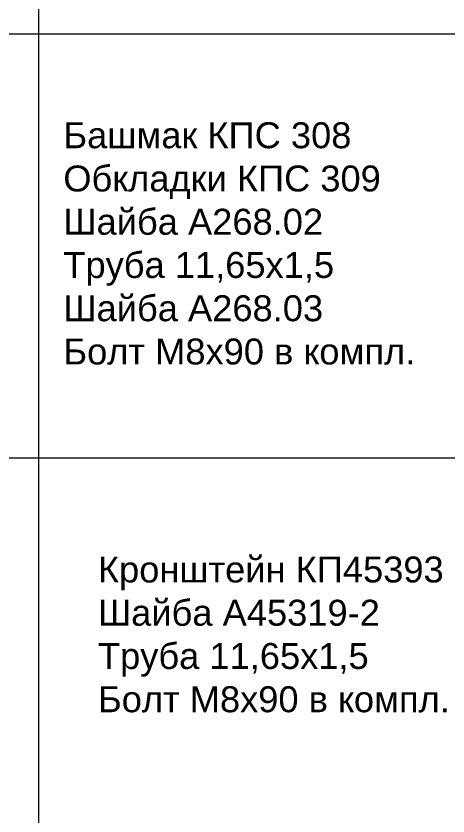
# Model space of a CAD drawing. Extents: x -37 to 4620, y -49 to 348.
# Drawn here: x 1811.3 to 1852.9, y 62.3 to 139.4 of the extents above; entities that cross this region are included whole.
import ezdxf

# ---------------------------------------------------------------- set-up
doc = ezdxf.new("R2010")
doc.units = 0
doc.header["$LTSCALE"] = 5
doc.layers.add('Рамки', color=1, linetype='CONTINUOUS', lineweight=15)
doc.layers.add('Текстовый', color=7, linetype='CONTINUOUS', lineweight=9)
doc.styles.add('Каталожный', font='arial.ttf', dxfattribs={"height": 2.5})

msp = doc.modelspace()

# ---------------------------------------------------------------- linework, layer by layer
at = {"layer": 'Рамки'}
msp.add_line((1813.447, 279.851), (1813.447, 25.67), dxfattribs=at)
at = {"layer": 'Рамки', "linetype": 'Continuous'}
for p, q in [((1700, 137.694), (1864.803, 137.695)), ((1700, 96.851), (1864.803, 96.851))]:
    msp.add_line(p, q, dxfattribs=at)

# ---------------------------------------------------------------- texts
at = {"layer": 'Текстовый', "color": 1, "linetype": 'Continuous', "char_height": 2.5, "width": 39.58289, "attachment_point": 1, "style": 'Каталожный'}
for s, insert in [('\\pxql;Башмак КПС 308\\PОбкладки КПС 309\\PШайба А268.02\\PТруба 11,65х1,5\\PШайба А268.03\\PБолт М8х90 в компл.', (1815.825, 129.178)), ('\\pxql;Кронштейн КП45393\\PШайба А45319-2\\PТруба 11,65х1,5\\PБолт М8х90 в компл.', (1819.157, 87.335, 729.711))]:
    msp.add_mtext(s, dxfattribs=dict(at, insert=insert))

doc.saveas('drawing.dxf')
